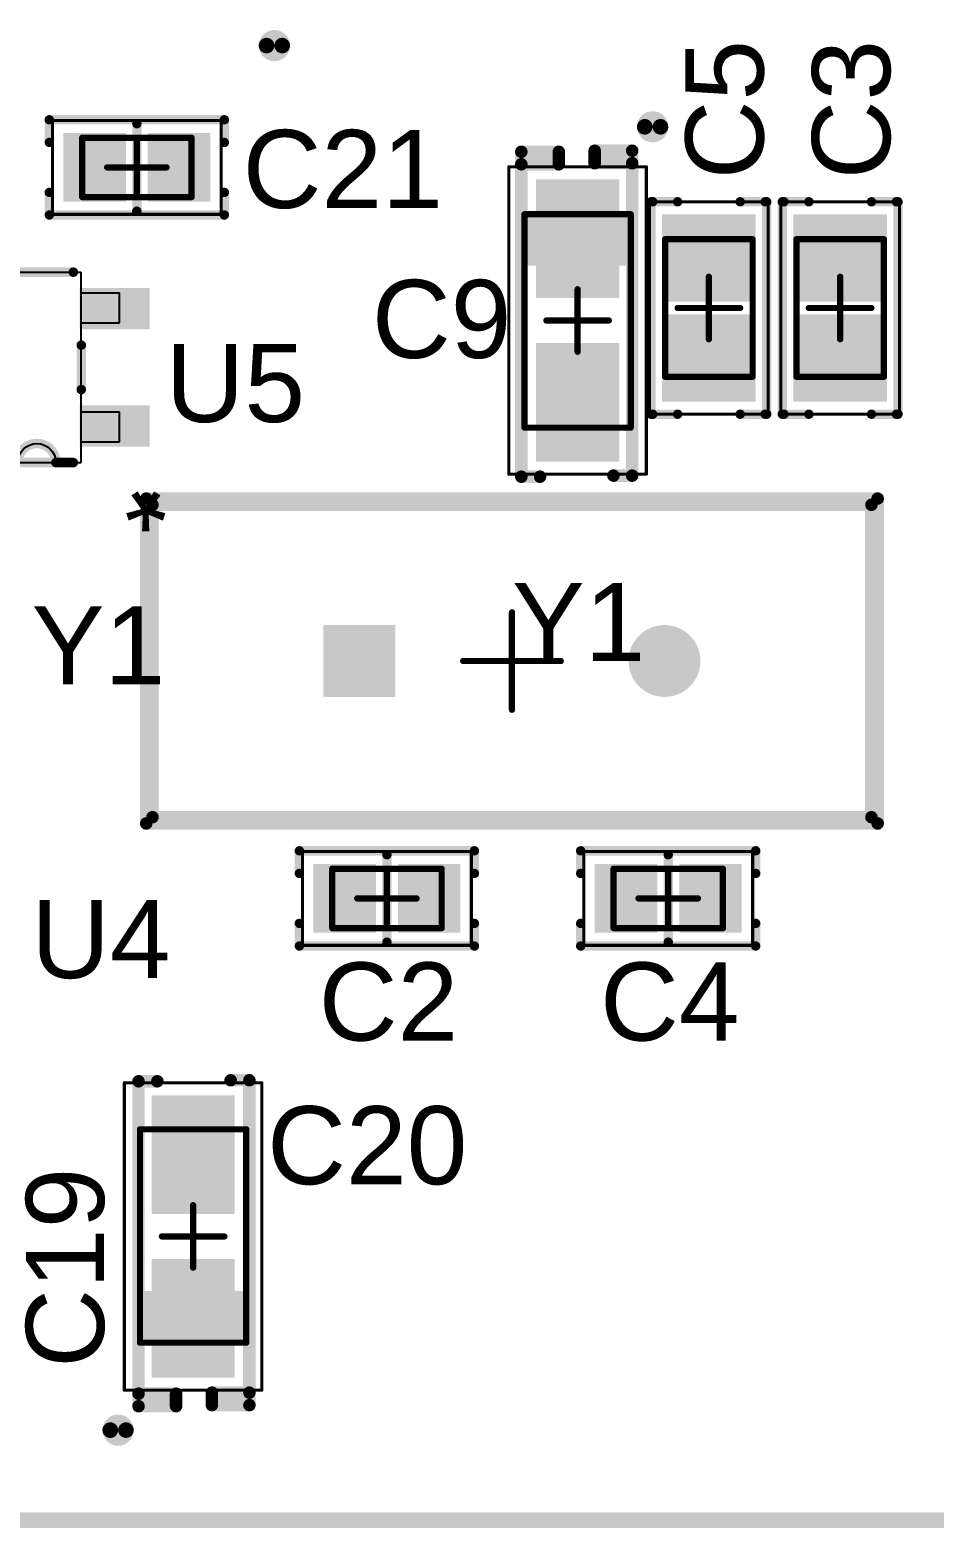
# Model space of a CAD drawing. Header units: millimetres. Extents: x -5 to 73.1, y -0.1 to 46.3.
# Drawn here: x 39.54 to 54, y -0.13 to 23.85 of the extents above; entities that cross this region are included whole.
import ezdxf

# ---------------------------------------------------------------- set-up
doc = ezdxf.new("R2010")
doc.units = ezdxf.units.MM
for name, color, linetype in [('BottomSolder', 6, 'Continuous'), ('Mechanical10', 56, 'Continuous'), ('Mechanical12', 56, 'Continuous'), ('Mechanical13', 56, 'Continuous'), ('Mechanical15', 56, 'Continuous'), ('Mechanical4', 56, 'Continuous'), ('MultiLayer', 9, 'Continuous'), ('PadHoleLayer', 156, 'Continuous'), ('TopOverlay', 2, 'Continuous'), ('TopPaste', 8, 'Continuous'), ('TopSolder', 216, 'Continuous')]:
    doc.layers.add(name, color=color, linetype=linetype)
doc.styles.add('Arial', font='arial.ttf', dxfattribs={"height": 0.2})

msp = doc.modelspace()

# ---------------------------------------------------------------- hatches: boundary and pattern name
at = {"layer": 'BottomSolder'}
msp.add_hatch(color=6, dxfattribs=at).paths.add_polyline_path([(44.235, 14.325), (45.385, 14.325), (45.385, 13.175), (44.235, 13.175)])
h = msp.add_hatch(color=6, dxfattribs=at)
edge = h.paths.add_edge_path()
edge.add_arc((49.69, 13.75), 0.575, 0, 360)
at = {"layer": 'Mechanical13'}
for points in [[(47.45, 20.915), (47.45, 20.075), (49.15, 20.075), (49.15, 20.915)], [(43, 2.825), (43, 3.665), (41.3, 3.665), (41.3, 2.825)]]:
    msp.add_hatch(color=56, dxfattribs=at).paths.add_polyline_path(points)
at = {"layer": 'MultiLayer'}
msp.add_hatch(color=9, dxfattribs=at).paths.add_polyline_path([(44.235, 14.325), (45.385, 14.325), (45.385, 13.175), (44.235, 13.175)])
h = msp.add_hatch(color=9, dxfattribs=at)
edge = h.paths.add_edge_path()
edge.add_arc((49.69, 13.75), 0.575, 0, 360)
at = {"layer": 'PadHoleLayer'}
h = msp.add_hatch(color=156, dxfattribs=at)
edge = h.paths.add_edge_path()
edge.add_arc((44.81, 13.75), 0.325, 0, 360)
h = msp.add_hatch(color=156, dxfattribs=at)
edge = h.paths.add_edge_path()
edge.add_arc((49.69, 13.75), 0.325, 0, 360)
at = {"layer": 'TopOverlay'}
for points in [[(47.4, 21.9), (47.4, 21.75), (48, 21.75), (48, 21.9)], [(48.573, 21.917), (48.573, 21.767), (49.173, 21.767), (49.173, 21.917)], [(41.877, 1.823), (41.877, 1.973), (41.277, 1.973), (41.277, 1.823)], [(43.05, 1.84), (43.05, 1.99), (42.45, 1.99), (42.45, 1.84)]]:
    msp.add_hatch(color=2, dxfattribs=at).paths.add_polyline_path(points)
at = {"layer": 'TopPaste'}
for points in [[(41.025, 22.15), (41.025, 21.15), (40.125, 21.15), (40.125, 22.15)], [(42.375, 22.15), (42.375, 21.15), (41.475, 21.15), (41.475, 22.15)], [(47.685, 19.61), (47.685, 21.41), (48.915, 21.41), (48.915, 19.61)], [(51.1, 19.55), (49.7, 19.55), (49.7, 20.85), (51.1, 20.85)], [(53.2, 19.55), (51.8, 19.55), (51.8, 20.85), (53.2, 20.85)], [(41.403, 19.11), (40.387, 19.11), (40.387, 19.669), (41.403, 19.669)], [(51.1, 17.95), (49.7, 17.95), (49.7, 19.25), (51.1, 19.25)], [(53.2, 17.95), (51.8, 17.95), (51.8, 19.25), (53.2, 19.25)], [(47.685, 16.99), (47.685, 18.79), (48.915, 18.79), (48.915, 16.99)], [(41.403, 17.231), (40.387, 17.231), (40.387, 17.79), (41.403, 17.79)], [(44.125, 9.45), (44.125, 10.45), (45.025, 10.45), (45.025, 9.45)], [(45.475, 9.45), (45.475, 10.45), (46.375, 10.45), (46.375, 9.45)], [(49.525, 10.45), (49.525, 9.45), (48.625, 9.45), (48.625, 10.45)], [(50.875, 10.45), (50.875, 9.45), (49.975, 9.45), (49.975, 10.45)], [(42.765, 6.75), (42.765, 4.95), (41.535, 4.95), (41.535, 6.75)], [(42.765, 4.13), (42.765, 2.33), (41.535, 2.33), (41.535, 4.13)]]:
    msp.add_hatch(color=8, dxfattribs=at).paths.add_polyline_path(points)
at = {"layer": 'TopSolder'}
for points in [[(41.075, 22.2), (41.075, 21.1), (40.075, 21.1), (40.075, 22.2)], [(42.425, 22.2), (42.425, 21.1), (41.425, 21.1), (41.425, 22.2)], [(47.635, 19.56), (47.635, 21.46), (48.965, 21.46), (48.965, 19.56)], [(51.15, 19.5), (49.65, 19.5), (49.65, 20.9), (51.15, 20.9)], [(53.25, 19.5), (51.75, 19.5), (51.75, 20.9), (53.25, 20.9)], [(41.453, 19.06), (40.337, 19.06), (40.337, 19.719), (41.453, 19.719)], [(51.15, 17.9), (49.65, 17.9), (49.65, 19.3), (51.15, 19.3)], [(53.25, 17.9), (51.75, 17.9), (51.75, 19.3), (53.25, 19.3)], [(47.635, 16.94), (47.635, 18.84), (48.965, 18.84), (48.965, 16.94)], [(41.453, 17.181), (40.337, 17.181), (40.337, 17.84), (41.453, 17.84)], [(44.235, 14.325), (45.385, 14.325), (45.385, 13.175), (44.235, 13.175)], [(44.075, 9.4), (44.075, 10.5), (45.075, 10.5), (45.075, 9.4)], [(45.425, 9.4), (45.425, 10.5), (46.425, 10.5), (46.425, 9.4)], [(49.575, 10.5), (49.575, 9.4), (48.575, 9.4), (48.575, 10.5)], [(50.925, 10.5), (50.925, 9.4), (49.925, 9.4), (49.925, 10.5)], [(42.815, 6.8), (42.815, 4.9), (41.485, 4.9), (41.485, 6.8)], [(42.815, 4.18), (42.815, 2.28), (41.485, 2.28), (41.485, 4.18)]]:
    msp.add_hatch(color=216, dxfattribs=at).paths.add_polyline_path(points)
h = msp.add_hatch(color=216, dxfattribs=at)
edge = h.paths.add_edge_path()
edge.add_arc((49.69, 13.75), 0.575, 0, 360)

# ---------------------------------------------------------------- linework, layer by layer
at = {"layer": 'Mechanical10', "const_width": 0.2}
for points in [[(41.4, 11.15), (41.4, 16.35)], [(41.4, 16.35), (53.1, 16.35)], [(53.1, 11.15), (53.1, 16.35)], [(41.4, 11.15), (53.1, 11.15)]]:
    msp.add_lwpolyline(points, dxfattribs=at)
at = {"layer": 'Mechanical10', "const_width": 0.1}
for points in [[(41.35, 16.35, 1), (41.45, 16.35, 1)], [(41.35, 16.35, 1), (41.45, 16.35, 1)], [(53.05, 16.35, 1), (53.15, 16.35, 1)], [(53.05, 16.35, 1), (53.15, 16.35, 1)], [(41.35, 11.15, 1), (41.45, 11.15, 1)], [(41.35, 11.15, 1), (41.45, 11.15, 1)], [(53.05, 11.15, 1), (53.15, 11.15, 1)], [(53.05, 11.15, 1), (53.15, 11.15, 1)]]:
    msp.add_lwpolyline(points, format="xyb", close=True, dxfattribs=at)
at = {"layer": 'Mechanical12', "const_width": 0.15}
for points in [[(41.5, 11.25), (41.5, 16.25)], [(41.5, 16.25), (53, 16.25)], [(53, 11.25), (53, 16.25)], [(41.5, 11.25), (53, 11.25)]]:
    msp.add_lwpolyline(points, dxfattribs=at)
at = {"layer": 'Mechanical12', "const_width": 0.075}
for points in [[(41.462, 16.25, 1), (41.537, 16.25, 1)], [(41.462, 16.25, 1), (41.537, 16.25, 1)], [(52.963, 16.25, 1), (53.038, 16.25, 1)], [(52.963, 16.25, 1), (53.038, 16.25, 1)], [(41.462, 11.25, 1), (41.537, 11.25, 1)], [(41.462, 11.25, 1), (41.537, 11.25, 1)], [(52.963, 11.25, 1), (53.038, 11.25, 1)], [(52.963, 11.25, 1), (53.038, 11.25, 1)]]:
    msp.add_lwpolyline(points, format="xyb", close=True, dxfattribs=at)
at = {"layer": 'Mechanical13', "const_width": 0.1}
for points in [[(40.375, 21.175), (40.375, 22.125)], [(40.375, 22.125), (42.125, 22.125)], [(42.125, 21.175), (42.125, 22.125)], [(40.375, 21.175), (42.125, 21.175)], [(47.45, 17.485), (47.45, 20.9)], [(47.45, 20.9), (49.15, 20.9)], [(49.15, 17.485), (49.15, 20.9)], [(49.7, 18.3), (49.7, 20.5)], [(49.7, 20.5), (51.1, 20.5)], [(51.1, 18.3), (51.1, 20.5)], [(51.8, 20.5), (53.2, 20.5)], [(51.8, 18.3), (51.8, 20.5)], [(53.2, 18.3), (53.2, 20.5)], [(49.7, 18.3), (51.1, 18.3)], [(51.8, 18.3), (53.2, 18.3)], [(47.45, 17.485), (49.15, 17.485)], [(44.375, 9.475), (44.375, 10.425)], [(44.375, 10.425), (46.125, 10.425)], [(46.125, 9.475), (46.125, 10.425)], [(48.875, 9.475), (48.875, 10.425)], [(48.875, 10.425), (50.625, 10.425)], [(50.625, 9.475), (50.625, 10.425)], [(44.375, 9.475), (46.125, 9.475)], [(48.875, 9.475), (50.625, 9.475)], [(41.3, 2.84), (41.3, 6.255)], [(41.3, 6.255), (43, 6.255)], [(43, 2.84), (43, 6.255)], [(41.3, 2.84), (43, 2.84)]]:
    msp.add_lwpolyline(points, dxfattribs=at)
at = {"layer": 'Mechanical13', "const_width": 0.05}
for points in [[(40.35, 22.125, 1), (40.4, 22.125, 1)], [(40.35, 22.125, 1), (40.4, 22.125, 1)], [(42.1, 22.125, 1), (42.15, 22.125, 1)], [(42.1, 22.125, 1), (42.15, 22.125, 1)], [(40.35, 21.175, 1), (40.4, 21.175, 1)], [(40.35, 21.175, 1), (40.4, 21.175, 1)], [(42.1, 21.175, 1), (42.15, 21.175, 1)], [(42.1, 21.175, 1), (42.15, 21.175, 1)], [(47.425, 20.9, 1), (47.475, 20.9, 1)], [(47.425, 20.9, 1), (47.475, 20.9, 1)], [(49.125, 20.9, 1), (49.175, 20.9, 1)], [(49.125, 20.9, 1), (49.175, 20.9, 1)], [(49.675, 20.5, 1), (49.725, 20.5, 1)], [(49.675, 20.5, 1), (49.725, 20.5, 1)], [(51.075, 20.5, 1), (51.125, 20.5, 1)], [(51.075, 20.5, 1), (51.125, 20.5, 1)], [(51.775, 20.5, 1), (51.825, 20.5, 1)], [(51.775, 20.5, 1), (51.825, 20.5, 1)], [(53.175, 20.5, 1), (53.225, 20.5, 1)], [(53.175, 20.5, 1), (53.225, 20.5, 1)], [(49.675, 18.3, 1), (49.725, 18.3, 1)], [(49.675, 18.3, 1), (49.725, 18.3, 1)], [(51.075, 18.3, 1), (51.125, 18.3, 1)], [(51.075, 18.3, 1), (51.125, 18.3, 1)], [(51.775, 18.3, 1), (51.825, 18.3, 1)], [(51.775, 18.3, 1), (51.825, 18.3, 1)], [(53.175, 18.3, 1), (53.225, 18.3, 1)], [(53.175, 18.3, 1), (53.225, 18.3, 1)], [(47.425, 17.485, 1), (47.475, 17.485, 1)], [(47.425, 17.485, 1), (47.475, 17.485, 1)], [(49.125, 17.485, 1), (49.175, 17.485, 1)], [(49.125, 17.485, 1), (49.175, 17.485, 1)], [(44.35, 10.425, 1), (44.4, 10.425, 1)], [(44.35, 10.425, 1), (44.4, 10.425, 1)], [(46.1, 10.425, 1), (46.15, 10.425, 1)], [(46.1, 10.425, 1), (46.15, 10.425, 1)], [(48.85, 10.425, 1), (48.9, 10.425, 1)], [(48.85, 10.425, 1), (48.9, 10.425, 1)], [(50.6, 10.425, 1), (50.65, 10.425, 1)], [(50.6, 10.425, 1), (50.65, 10.425, 1)], [(44.35, 9.475, 1), (44.4, 9.475, 1)], [(44.35, 9.475, 1), (44.4, 9.475, 1)], [(46.1, 9.475, 1), (46.15, 9.475, 1)], [(46.1, 9.475, 1), (46.15, 9.475, 1)], [(48.85, 9.475, 1), (48.9, 9.475, 1)], [(48.85, 9.475, 1), (48.9, 9.475, 1)], [(50.6, 9.475, 1), (50.65, 9.475, 1)], [(50.6, 9.475, 1), (50.65, 9.475, 1)], [(41.275, 6.255, 1), (41.325, 6.255, 1)], [(41.275, 6.255, 1), (41.325, 6.255, 1)], [(42.975, 6.255, 1), (43.025, 6.255, 1)], [(42.975, 6.255, 1), (43.025, 6.255, 1)], [(41.275, 2.84, 1), (41.325, 2.84, 1)], [(41.275, 2.84, 1), (41.325, 2.84, 1)], [(42.975, 2.84, 1), (43.025, 2.84, 1)], [(42.975, 2.84, 1), (43.025, 2.84, 1)]]:
    msp.add_lwpolyline(points, format="xyb", close=True, dxfattribs=at)
at = {"layer": 'Mechanical13'}
for points in [[(38.939, 19.974), (40.361, 19.974)], [(40.361, 19.644), (40.361, 19.974)], [(40.361, 19.161), (40.361, 19.644)], [(40.361, 19.644), (40.971, 19.644)], [(40.971, 19.161), (40.971, 19.644)], [(40.361, 17.739), (40.361, 19.161)], [(40.361, 19.161), (40.971, 19.161)], [(40.361, 17.256), (40.361, 17.739)], [(40.361, 17.739), (40.971, 17.739)], [(40.971, 17.256), (40.971, 17.739)], [(40.361, 16.926), (40.361, 17.256)], [(40.361, 17.256), (40.971, 17.256)], [(39.345, 16.926), (39.955, 16.926)], [(39.955, 16.926), (40.361, 16.926)]]:
    msp.add_lwpolyline(points, dxfattribs=at)
for points in [[(40.361, 19.974, 1), (40.361, 19.974, 1)], [(40.361, 19.974, 1), (40.361, 19.974, 1)], [(40.361, 19.644, 1), (40.361, 19.644, 1)], [(40.361, 19.644, 1), (40.361, 19.644, 1)], [(40.361, 19.644, 1), (40.361, 19.644, 1)], [(40.971, 19.644, 1), (40.971, 19.644, 1)], [(40.971, 19.644, 1), (40.971, 19.644, 1)], [(40.361, 19.161, 1), (40.361, 19.161, 1)], [(40.361, 19.161, 1), (40.361, 19.161, 1)], [(40.361, 19.161, 1), (40.361, 19.161, 1)], [(40.971, 19.161, 1), (40.971, 19.161, 1)], [(40.971, 19.161, 1), (40.971, 19.161, 1)], [(40.361, 17.739, 1), (40.361, 17.739, 1)], [(40.361, 17.739, 1), (40.361, 17.739, 1)], [(40.361, 17.739, 1), (40.361, 17.739, 1)], [(40.971, 17.739, 1), (40.971, 17.739, 1)], [(40.971, 17.739, 1), (40.971, 17.739, 1)], [(40.361, 17.256, 1), (40.361, 17.256, 1)], [(40.361, 17.256, 1), (40.361, 17.256, 1)], [(40.361, 17.256, 1), (40.361, 17.256, 1)], [(40.971, 17.256, 1), (40.971, 17.256, 1)], [(40.971, 17.256, 1), (40.971, 17.256, 1)], [(39.955, 16.926, 1), (39.955, 16.926, 1)], [(39.955, 16.926, 1), (39.955, 16.926, 1)], [(39.955, 16.926, 1), (39.955, 16.926, 1)], [(40.361, 16.926, 1), (40.361, 16.926, 1)], [(40.361, 16.926, 1), (40.361, 16.926, 1)]]:
    msp.add_lwpolyline(points, format="xyb", close=True, dxfattribs=at)
msp.add_lwpolyline([(39.345, 16.926, -1), (39.955, 16.926)], format="xyb", dxfattribs=at)
at = {"layer": 'Mechanical15'}
for points, const_width in [([(39.9, 20.9), (39.9, 22.4)], 0.05), ([(39.9, 22.4), (42.6, 22.4)], 0.05), ([(42.6, 20.9), (42.6, 22.4)], 0.05), ([(41.25, 21.175), (41.25, 22.125)], 0.1), ([(40.775, 21.65), (41.725, 21.65)], 0.1), ([(47.2, 21.66), (49.4, 21.66)], 0.05), ([(47.2, 16.74), (47.2, 21.66)], 0.05), ([(49.4, 16.74), (49.4, 21.66)], 0.05), ([(49.45, 17.7), (49.45, 21.1)], 0.05), ([(49.45, 21.1), (51.35, 21.1)], 0.05), ([(51.35, 17.7), (51.35, 21.1)], 0.05), ([(51.55, 21.1), (53.45, 21.1)], 0.05), ([(51.55, 17.7), (51.55, 21.1)], 0.05), ([(53.45, 17.7), (53.45, 21.1)], 0.05), ([(39.9, 20.9), (42.6, 20.9)], 0.05), ([(50.4, 18.9), (50.4, 19.9)], 0.1), ([(52.5, 18.9), (52.5, 19.9)], 0.1), ([(48.3, 18.7), (48.3, 19.7)], 0.1), ([(49.9, 19.4), (50.9, 19.4)], 0.1), ([(52, 19.4), (53, 19.4)], 0.1), ([(47.8, 19.2), (48.8, 19.2)], 0.1), ([(49.45, 17.7), (51.35, 17.7)], 0.05), ([(51.55, 17.7), (53.45, 17.7)], 0.05), ([(47.2, 16.74), (49.4, 16.74)], 0.05), ([(41.4, 11.15), (41.4, 16.35)], 0.2), ([(41.4, 16.35), (53.1, 16.35)], 0.2), ([(53.1, 11.15), (53.1, 16.35)], 0.2), ([(47.25, 12.97), (47.25, 14.53)], 0.1), ([(46.47, 13.75), (48.03, 13.75)], 0.1), ([(41.4, 11.15), (53.1, 11.15)], 0.2), ([(43.9, 9.2), (43.9, 10.7)], 0.05), ([(43.9, 10.7), (46.6, 10.7)], 0.05), ([(46.6, 9.2), (46.6, 10.7)], 0.05), ([(48.4, 9.2), (48.4, 10.7)], 0.05), ([(48.4, 10.7), (51.1, 10.7)], 0.05), ([(51.1, 9.2), (51.1, 10.7)], 0.05), ([(45.25, 9.475), (45.25, 10.425)], 0.1), ([(49.75, 9.475), (49.75, 10.425)], 0.1), ([(44.775, 9.95), (45.725, 9.95)], 0.1), ([(49.275, 9.95), (50.225, 9.95)], 0.1), ([(43.9, 9.2), (46.6, 9.2)], 0.05), ([(48.4, 9.2), (51.1, 9.2)], 0.05), ([(41.05, 2.08), (41.05, 7)], 0.05), ([(41.05, 7), (43.25, 7)], 0.05), ([(43.25, 2.08), (43.25, 7)], 0.05), ([(42.15, 4.04), (42.15, 5.04)], 0.1), ([(41.65, 4.54), (42.65, 4.54)], 0.1), ([(41.05, 2.08), (43.25, 2.08)], 0.05)]:
    msp.add_lwpolyline(points, dxfattribs=dict(at, const_width=const_width))
for points, const_width in [([(39.887, 22.4, 1), (39.912, 22.4, 1)], 0.025), ([(39.887, 22.4, 1), (39.912, 22.4, 1)], 0.025), ([(42.587, 22.4, 1), (42.612, 22.4, 1)], 0.025), ([(42.587, 22.4, 1), (42.612, 22.4, 1)], 0.025), ([(41.225, 22.125, 1), (41.275, 22.125, 1)], 0.05), ([(40.75, 21.65, 1), (40.8, 21.65, 1)], 0.05), ([(41.7, 21.65, 1), (41.75, 21.65, 1)], 0.05), ([(47.188, 21.66, 1), (47.212, 21.66, 1)], 0.025), ([(47.188, 21.66, 1), (47.212, 21.66, 1)], 0.025), ([(49.388, 21.66, 1), (49.412, 21.66, 1)], 0.025), ([(49.388, 21.66, 1), (49.412, 21.66, 1)], 0.025), ([(41.225, 21.175, 1), (41.275, 21.175, 1)], 0.05), ([(49.437, 21.1, 1), (49.462, 21.1, 1)], 0.025), ([(49.437, 21.1, 1), (49.462, 21.1, 1)], 0.025), ([(51.337, 21.1, 1), (51.362, 21.1, 1)], 0.025), ([(51.337, 21.1, 1), (51.362, 21.1, 1)], 0.025), ([(51.538, 21.1, 1), (51.563, 21.1, 1)], 0.025), ([(51.538, 21.1, 1), (51.563, 21.1, 1)], 0.025), ([(53.438, 21.1, 1), (53.462, 21.1, 1)], 0.025), ([(53.438, 21.1, 1), (53.462, 21.1, 1)], 0.025), ([(39.887, 20.9, 1), (39.912, 20.9, 1)], 0.025), ([(39.887, 20.9, 1), (39.912, 20.9, 1)], 0.025), ([(42.587, 20.9, 1), (42.612, 20.9, 1)], 0.025), ([(42.587, 20.9, 1), (42.612, 20.9, 1)], 0.025), ([(50.375, 19.9, 1), (50.425, 19.9, 1)], 0.05), ([(52.475, 19.9, 1), (52.525, 19.9, 1)], 0.05), ([(48.275, 19.7, 1), (48.325, 19.7, 1)], 0.05), ([(49.875, 19.4, 1), (49.925, 19.4, 1)], 0.05), ([(50.875, 19.4, 1), (50.925, 19.4, 1)], 0.05), ([(51.975, 19.4, 1), (52.025, 19.4, 1)], 0.05), ([(52.975, 19.4, 1), (53.025, 19.4, 1)], 0.05), ([(47.775, 19.2, 1), (47.825, 19.2, 1)], 0.05), ([(48.775, 19.2, 1), (48.825, 19.2, 1)], 0.05), ([(50.375, 18.9, 1), (50.425, 18.9, 1)], 0.05), ([(52.475, 18.9, 1), (52.525, 18.9, 1)], 0.05), ([(48.275, 18.7, 1), (48.325, 18.7, 1)], 0.05), ([(49.437, 17.7, 1), (49.462, 17.7, 1)], 0.025), ([(49.437, 17.7, 1), (49.462, 17.7, 1)], 0.025), ([(51.337, 17.7, 1), (51.362, 17.7, 1)], 0.025), ([(51.337, 17.7, 1), (51.362, 17.7, 1)], 0.025), ([(51.538, 17.7, 1), (51.563, 17.7, 1)], 0.025), ([(51.538, 17.7, 1), (51.563, 17.7, 1)], 0.025), ([(53.438, 17.7, 1), (53.462, 17.7, 1)], 0.025), ([(53.438, 17.7, 1), (53.462, 17.7, 1)], 0.025), ([(47.188, 16.74, 1), (47.212, 16.74, 1)], 0.025), ([(47.188, 16.74, 1), (47.212, 16.74, 1)], 0.025), ([(49.388, 16.74, 1), (49.412, 16.74, 1)], 0.025), ([(49.388, 16.74, 1), (49.412, 16.74, 1)], 0.025), ([(41.35, 16.35, 1), (41.45, 16.35, 1)], 0.1), ([(41.35, 16.35, 1), (41.45, 16.35, 1)], 0.1), ([(53.05, 16.35, 1), (53.15, 16.35, 1)], 0.1), ([(53.05, 16.35, 1), (53.15, 16.35, 1)], 0.1), ([(47.225, 14.53, 1), (47.275, 14.53, 1)], 0.05), ([(46.445, 13.75, 1), (46.495, 13.75, 1)], 0.05), ([(48.005, 13.75, 1), (48.055, 13.75, 1)], 0.05), ([(47.225, 12.97, 1), (47.275, 12.97, 1)], 0.05), ([(41.35, 11.15, 1), (41.45, 11.15, 1)], 0.1), ([(41.35, 11.15, 1), (41.45, 11.15, 1)], 0.1), ([(53.05, 11.15, 1), (53.15, 11.15, 1)], 0.1), ([(53.05, 11.15, 1), (53.15, 11.15, 1)], 0.1), ([(43.887, 10.7, 1), (43.912, 10.7, 1)], 0.025), ([(43.887, 10.7, 1), (43.912, 10.7, 1)], 0.025), ([(46.587, 10.7, 1), (46.612, 10.7, 1)], 0.025), ([(46.587, 10.7, 1), (46.612, 10.7, 1)], 0.025), ([(48.387, 10.7, 1), (48.412, 10.7, 1)], 0.025), ([(48.387, 10.7, 1), (48.412, 10.7, 1)], 0.025), ([(51.087, 10.7, 1), (51.112, 10.7, 1)], 0.025), ([(51.087, 10.7, 1), (51.112, 10.7, 1)], 0.025), ([(45.225, 10.425, 1), (45.275, 10.425, 1)], 0.05), ([(49.725, 10.425, 1), (49.775, 10.425, 1)], 0.05), ([(44.75, 9.95, 1), (44.8, 9.95, 1)], 0.05), ([(45.7, 9.95, 1), (45.75, 9.95, 1)], 0.05), ([(49.25, 9.95, 1), (49.3, 9.95, 1)], 0.05), ([(50.2, 9.95, 1), (50.25, 9.95, 1)], 0.05), ([(45.225, 9.475, 1), (45.275, 9.475, 1)], 0.05), ([(49.725, 9.475, 1), (49.775, 9.475, 1)], 0.05), ([(43.887, 9.2, 1), (43.912, 9.2, 1)], 0.025), ([(43.887, 9.2, 1), (43.912, 9.2, 1)], 0.025), ([(46.587, 9.2, 1), (46.612, 9.2, 1)], 0.025), ([(46.587, 9.2, 1), (46.612, 9.2, 1)], 0.025), ([(48.387, 9.2, 1), (48.412, 9.2, 1)], 0.025), ([(48.387, 9.2, 1), (48.412, 9.2, 1)], 0.025), ([(51.087, 9.2, 1), (51.112, 9.2, 1)], 0.025), ([(51.087, 9.2, 1), (51.112, 9.2, 1)], 0.025), ([(41.037, 7, 1), (41.062, 7, 1)], 0.025), ([(41.037, 7, 1), (41.062, 7, 1)], 0.025), ([(43.238, 7, 1), (43.262, 7, 1)], 0.025), ([(43.238, 7, 1), (43.262, 7, 1)], 0.025), ([(42.125, 5.04, 1), (42.175, 5.04, 1)], 0.05), ([(41.625, 4.54, 1), (41.675, 4.54, 1)], 0.05), ([(42.625, 4.54, 1), (42.675, 4.54, 1)], 0.05), ([(42.125, 4.04, 1), (42.175, 4.04, 1)], 0.05), ([(41.037, 2.08, 1), (41.062, 2.08, 1)], 0.025), ([(41.037, 2.08, 1), (41.062, 2.08, 1)], 0.025), ([(43.238, 2.08, 1), (43.262, 2.08, 1)], 0.025), ([(43.238, 2.08, 1), (43.262, 2.08, 1)], 0.025)]:
    msp.add_lwpolyline(points, format="xyb", close=True, dxfattribs=dict(at, const_width=const_width))
at = {"layer": 'Mechanical4', "const_width": 0.254}
msp.add_lwpolyline([(0, 0), (73, 0)], dxfattribs=at)
at = {"layer": 'TopOverlay'}
for points, const_width in [([(43.575, 23.6, 1), (43.325, 23.6, 1)], 0.25), ([(43.262, 23.6, 1), (43.387, 23.6, 1)], 0.125), ([(43.512, 23.6, 1), (43.637, 23.6, 1)], 0.125), ([(49.625, 22.3, 1), (49.375, 22.3, 1)], 0.25), ([(39.812, 22.412, 1), (39.887, 22.412, 1)], 0.075), ([(39.812, 22.412, 1), (39.887, 22.412, 1)], 0.075), ([(41.212, 22.35, 1), (41.287, 22.35, 1)], 0.075), ([(42.612, 22.412, 1), (42.687, 22.412, 1)], 0.075), ([(42.612, 22.412, 1), (42.687, 22.412, 1)], 0.075), ([(49.312, 22.3, 1), (49.437, 22.3, 1)], 0.125), ([(49.563, 22.3, 1), (49.688, 22.3, 1)], 0.125), ([(39.812, 22.05, 1), (39.887, 22.05, 1)], 0.075), ([(42.612, 22.05, 1), (42.687, 22.05, 1)], 0.075), ([(47.35, 21.9, 1), (47.45, 21.9, 1)], 0.1), ([(47.35, 21.9, 1), (47.45, 21.9, 1)], 0.1), ([(47.95, 21.9, 1), (48.05, 21.9, 1)], 0.1), ([(47.95, 21.9, 1), (48.05, 21.9, 1)], 0.1), ([(48.523, 21.917, 1), (48.623, 21.917, 1)], 0.1), ([(48.523, 21.917, 1), (48.623, 21.917, 1)], 0.1), ([(49.123, 21.917, 1), (49.223, 21.917, 1)], 0.1), ([(49.123, 21.917, 1), (49.223, 21.917, 1)], 0.1), ([(47.35, 21.7, 1), (47.45, 21.7, 1)], 0.1), ([(47.95, 21.7, 1), (48.05, 21.7, 1)], 0.1), ([(47.95, 21.7, 1), (48.05, 21.7, 1)], 0.1), ([(48.523, 21.717, 1), (48.623, 21.717, 1)], 0.1), ([(48.523, 21.717, 1), (48.623, 21.717, 1)], 0.1), ([(49.123, 21.717, 1), (49.223, 21.717, 1)], 0.1), ([(39.812, 21.25, 1), (39.887, 21.25, 1)], 0.075), ([(42.612, 21.25, 1), (42.687, 21.25, 1)], 0.075), ([(49.437, 21.1, 1), (49.512, 21.1, 1)], 0.075), ([(49.462, 21.1, 1), (49.538, 21.1, 1)], 0.075), ([(49.863, 21.1, 1), (49.938, 21.1, 1)], 0.075), ([(50.862, 21.1, 1), (50.938, 21.1, 1)], 0.075), ([(51.263, 21.1, 1), (51.337, 21.1, 1)], 0.075), ([(51.288, 21.1, 1), (51.363, 21.1, 1)], 0.075), ([(51.537, 21.1, 1), (51.612, 21.1, 1)], 0.075), ([(51.563, 21.1, 1), (51.638, 21.1, 1)], 0.075), ([(51.963, 21.1, 1), (52.038, 21.1, 1)], 0.075), ([(52.963, 21.1, 1), (53.038, 21.1, 1)], 0.075), ([(53.363, 21.1, 1), (53.438, 21.1, 1)], 0.075), ([(53.388, 21.1, 1), (53.463, 21.1, 1)], 0.075), ([(39.812, 20.888, 1), (39.887, 20.888, 1)], 0.075), ([(39.812, 20.888, 1), (39.887, 20.888, 1)], 0.075), ([(41.212, 20.95, 1), (41.287, 20.95, 1)], 0.075), ([(42.612, 20.888, 1), (42.687, 20.888, 1)], 0.075), ([(42.612, 20.888, 1), (42.687, 20.888, 1)], 0.075), ([(40.196, 19.974, 1), (40.272, 19.974, 1)], 0.0762), ([(40.323, 18.806, 1), (40.399, 18.806, 1)], 0.0762), ([(40.323, 18.094, 1), (40.399, 18.094, 1)], 0.0762), ([(49.437, 17.7, 1), (49.512, 17.7, 1)], 0.075), ([(49.462, 17.7, 1), (49.538, 17.7, 1)], 0.075), ([(49.863, 17.7, 1), (49.938, 17.7, 1)], 0.075), ([(50.862, 17.7, 1), (50.938, 17.7, 1)], 0.075), ([(51.263, 17.7, 1), (51.337, 17.7, 1)], 0.075), ([(51.288, 17.7, 1), (51.363, 17.7, 1)], 0.075), ([(51.537, 17.7, 1), (51.612, 17.7, 1)], 0.075), ([(51.563, 17.7, 1), (51.638, 17.7, 1)], 0.075), ([(51.963, 17.7, 1), (52.038, 17.7, 1)], 0.075), ([(52.963, 17.7, 1), (53.038, 17.7, 1)], 0.075), ([(53.363, 17.7, 1), (53.438, 17.7, 1)], 0.075), ([(53.388, 17.7, 1), (53.463, 17.7, 1)], 0.075), ([(39.917, 16.926, 1), (39.993, 16.926, 1)], 0.0762), ([(39.917, 16.926, 1), (39.993, 16.926, 1)], 0.0762), ([(39.917, 16.926, 1), (39.993, 16.926, 1)], 0.0762), ([(40.196, 16.926, 1), (40.272, 16.926, 1)], 0.0762), ([(47.35, 16.7, 1), (47.45, 16.7, 1)], 0.1), ([(47.35, 16.7, 1), (47.45, 16.7, 1)], 0.1), ([(47.65, 16.7, 1), (47.75, 16.7, 1)], 0.1), ([(48.823, 16.717, 1), (48.923, 16.717, 1)], 0.1), ([(49.123, 16.717, 1), (49.223, 16.717, 1)], 0.1), ([(49.123, 16.717, 1), (49.223, 16.717, 1)], 0.1), ([(41.45, 16.25, 1), (41.55, 16.25, 1)], 0.1), ([(41.45, 16.25, 1), (41.55, 16.25, 1)], 0.1), ([(52.95, 16.25, 1), (53.05, 16.25, 1)], 0.1), ([(52.95, 16.25, 1), (53.05, 16.25, 1)], 0.1), ([(41.45, 11.25, 1), (41.55, 11.25, 1)], 0.1), ([(41.45, 11.25, 1), (41.55, 11.25, 1)], 0.1), ([(52.95, 11.25, 1), (53.05, 11.25, 1)], 0.1), ([(52.95, 11.25, 1), (53.05, 11.25, 1)], 0.1), ([(43.812, 10.712, 1), (43.887, 10.712, 1)], 0.075), ([(43.812, 10.712, 1), (43.887, 10.712, 1)], 0.075), ([(45.212, 10.65, 1), (45.287, 10.65, 1)], 0.075), ([(46.612, 10.712, 1), (46.687, 10.712, 1)], 0.075), ([(46.612, 10.712, 1), (46.687, 10.712, 1)], 0.075), ([(48.312, 10.712, 1), (48.387, 10.712, 1)], 0.075), ([(48.312, 10.712, 1), (48.387, 10.712, 1)], 0.075), ([(49.712, 10.65, 1), (49.787, 10.65, 1)], 0.075), ([(51.112, 10.712, 1), (51.187, 10.712, 1)], 0.075), ([(51.112, 10.712, 1), (51.187, 10.712, 1)], 0.075), ([(43.812, 10.35, 1), (43.887, 10.35, 1)], 0.075), ([(46.612, 10.35, 1), (46.687, 10.35, 1)], 0.075), ([(48.312, 10.35, 1), (48.387, 10.35, 1)], 0.075), ([(51.112, 10.35, 1), (51.187, 10.35, 1)], 0.075), ([(43.812, 9.55, 1), (43.887, 9.55, 1)], 0.075), ([(46.612, 9.55, 1), (46.687, 9.55, 1)], 0.075), ([(48.312, 9.55, 1), (48.387, 9.55, 1)], 0.075), ([(51.112, 9.55, 1), (51.187, 9.55, 1)], 0.075), ([(43.812, 9.188, 1), (43.887, 9.188, 1)], 0.075), ([(43.812, 9.188, 1), (43.887, 9.188, 1)], 0.075), ([(45.212, 9.25, 1), (45.287, 9.25, 1)], 0.075), ([(46.612, 9.188, 1), (46.687, 9.188, 1)], 0.075), ([(46.612, 9.188, 1), (46.687, 9.188, 1)], 0.075), ([(48.312, 9.188, 1), (48.387, 9.188, 1)], 0.075), ([(48.312, 9.188, 1), (48.387, 9.188, 1)], 0.075), ([(49.712, 9.25, 1), (49.787, 9.25, 1)], 0.075), ([(51.112, 9.188, 1), (51.187, 9.188, 1)], 0.075), ([(51.112, 9.188, 1), (51.187, 9.188, 1)], 0.075), ([(41.227, 7.023, 1), (41.327, 7.023, 1)], 0.1), ([(41.227, 7.023, 1), (41.327, 7.023, 1)], 0.1), ([(41.527, 7.023, 1), (41.627, 7.023, 1)], 0.1), ([(42.7, 7.04, 1), (42.8, 7.04, 1)], 0.1), ([(43, 7.04, 1), (43.1, 7.04, 1)], 0.1), ([(43, 7.04, 1), (43.1, 7.04, 1)], 0.1), ([(41.227, 2.023, 1), (41.327, 2.023, 1)], 0.1), ([(41.227, 1.823, 1), (41.327, 1.823, 1)], 0.1), ([(41.227, 1.823, 1), (41.327, 1.823, 1)], 0.1), ([(41.827, 2.023, 1), (41.927, 2.023, 1)], 0.1), ([(41.827, 2.023, 1), (41.927, 2.023, 1)], 0.1), ([(41.827, 1.823, 1), (41.927, 1.823, 1)], 0.1), ([(41.827, 1.823, 1), (41.927, 1.823, 1)], 0.1), ([(42.4, 2.04, 1), (42.5, 2.04, 1)], 0.1), ([(42.4, 2.04, 1), (42.5, 2.04, 1)], 0.1), ([(42.4, 1.84, 1), (42.5, 1.84, 1)], 0.1), ([(42.4, 1.84, 1), (42.5, 1.84, 1)], 0.1), ([(43, 2.04, 1), (43.1, 2.04, 1)], 0.1), ([(43, 1.84, 1), (43.1, 1.84, 1)], 0.1), ([(43, 1.84, 1), (43.1, 1.84, 1)], 0.1), ([(41.075, 1.44, 1), (40.825, 1.44, 1)], 0.25), ([(40.762, 1.44, 1), (40.887, 1.44, 1)], 0.125), ([(41.013, 1.44, 1), (41.137, 1.44, 1)], 0.125)]:
    msp.add_lwpolyline(points, format="xyb", close=True, dxfattribs=dict(at, const_width=const_width))
for points, const_width in [([(39.85, 22.05), (39.85, 22.412)], 0.15), ([(39.85, 22.412), (42.65, 22.412)], 0.15), ([(41.25, 20.95), (41.25, 22.35)], 0.15), ([(42.65, 22.05), (42.65, 22.412)], 0.15), ([(47.4, 16.7), (47.4, 21.9)], 0.2), ([(47.4, 21.9), (48, 21.9)], 0.2), ([(48, 21.7), (48, 21.9)], 0.2), ([(48.573, 21.917), (49.173, 21.917)], 0.2), ([(48.573, 21.717), (48.573, 21.917)], 0.2), ([(49.173, 16.717), (49.173, 21.917)], 0.2), ([(47.4, 21.7), (48, 21.7)], 0.2), ([(48.573, 21.717), (49.173, 21.717)], 0.2), ([(39.85, 20.888), (39.85, 21.25)], 0.15), ([(42.65, 20.888), (42.65, 21.25)], 0.15), ([(49.475, 17.7), (49.475, 21.1)], 0.15), ([(49.5, 21.1), (49.9, 21.1)], 0.15), ([(50.9, 21.1), (51.3, 21.1)], 0.15), ([(51.325, 17.7), (51.325, 21.1)], 0.15), ([(51.575, 17.7), (51.575, 21.1)], 0.15), ([(51.6, 21.1), (52, 21.1)], 0.15), ([(53, 21.1), (53.4, 21.1)], 0.15), ([(53.425, 17.7), (53.425, 21.1)], 0.15), ([(39.85, 20.888), (42.65, 20.888)], 0.15), ([(38.939, 19.974), (40.234, 19.974)], 0.152), ([(40.361, 18.094), (40.361, 18.806)], 0.152), ([(49.5, 17.7), (49.9, 17.7)], 0.15), ([(50.9, 17.7), (51.3, 17.7)], 0.15), ([(51.6, 17.7), (52, 17.7)], 0.15), ([(53, 17.7), (53.4, 17.7)], 0.15), ([(39.345, 16.926), (39.955, 16.926)], 0.152), ([(39.955, 16.926), (40.234, 16.926)], 0.152), ([(47.4, 16.7), (47.7, 16.7)], 0.2), ([(48.873, 16.717), (49.173, 16.717)], 0.2), ([(41.5, 11.25), (41.5, 16.25)], 0.2), ([(41.5, 16.25), (53, 16.25)], 0.2), ([(53, 11.25), (53, 16.25)], 0.2), ([(41.5, 11.25), (53, 11.25)], 0.2), ([(43.85, 10.35), (43.85, 10.712)], 0.15), ([(43.85, 10.712), (46.65, 10.712)], 0.15), ([(45.25, 9.25), (45.25, 10.65)], 0.15), ([(46.65, 10.35), (46.65, 10.712)], 0.15), ([(48.35, 10.712), (51.15, 10.712)], 0.15), ([(48.35, 10.35), (48.35, 10.712)], 0.15), ([(49.75, 9.25), (49.75, 10.65)], 0.15), ([(51.15, 10.35), (51.15, 10.712)], 0.15), ([(43.85, 9.188), (43.85, 9.55)], 0.15), ([(46.65, 9.188), (46.65, 9.55)], 0.15), ([(48.35, 9.188), (48.35, 9.55)], 0.15), ([(51.15, 9.188), (51.15, 9.55)], 0.15), ([(43.85, 9.188), (46.65, 9.188)], 0.15), ([(48.35, 9.188), (51.15, 9.188)], 0.15), ([(41.277, 1.823), (41.277, 7.023)], 0.2), ([(41.277, 7.023), (41.577, 7.023)], 0.2), ([(42.75, 7.04), (43.05, 7.04)], 0.2), ([(43.05, 1.84), (43.05, 7.04)], 0.2), ([(41.277, 2.023), (41.877, 2.023)], 0.2), ([(41.277, 1.823), (41.877, 1.823)], 0.2), ([(41.877, 1.823), (41.877, 2.023)], 0.2), ([(42.45, 1.84), (42.45, 2.04)], 0.2), ([(42.45, 2.04), (43.05, 2.04)], 0.2), ([(42.45, 1.84), (43.05, 1.84)], 0.2)]:
    msp.add_lwpolyline(points, dxfattribs=dict(at, const_width=const_width))
at = {"layer": 'TopOverlay', "const_width": 0.152}
msp.add_lwpolyline([(39.345, 16.926, -1), (39.955, 16.926)], format="xyb", dxfattribs=at)

# ---------------------------------------------------------------- texts
at = {"layer": 'Mechanical10', "style": 'Arial'}
msp.add_text('Y1', height=1.25, rotation=360, dxfattribs=at).set_placement((47.25, 13.75))
at = {"layer": 'Mechanical13', "style": 'Arial'}
msp.add_text('*', height=1.25, rotation=180, dxfattribs=at).set_placement((41.733, 17.078))
at = {"layer": 'TopOverlay', "style": 'Arial'}
for s, rotation, p in [('C5', 90, (51.275, 21.459)), ('C3', 90, (53.3, 21.459)), ('*', 180, (41.733, 17.078)), ('C19', 90, (40.725, 2.438))]:
    msp.add_text(s, height=1.25, rotation=rotation, dxfattribs=at).set_placement(p)
for s, p in [('C21', (42.942, 21)), ('C9', (45.009, 18.6)), ('U5', (41.709, 17.575)), ('Y1', (39.567, 13.375)), ('U4', (39.559, 8.675)), ('C2', (44.159, 7.675)), ('C4', (48.659, 7.675)), ('C20', (43.334, 5.375))]:
    msp.add_text(s, height=1.25, dxfattribs=at).set_placement(p)

doc.saveas('drawing.dxf')
